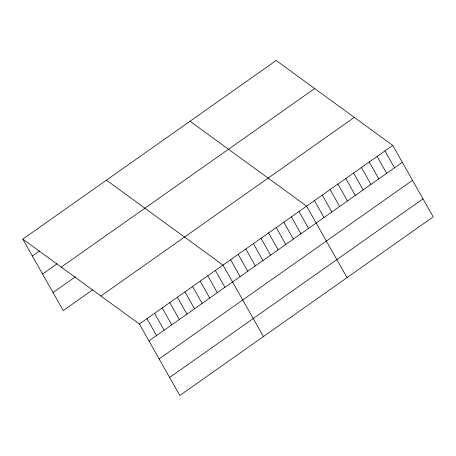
<?xml version="1.0" encoding="UTF-8"?>
<svg xmlns="http://www.w3.org/2000/svg" width="456" height="456" viewBox="0 0 456 456"><rect width="100%" height="100%" fill="white"/><g stroke="black" fill="none" stroke-linecap="round" stroke-linejoin="round"><path stroke-width="0.68" d="M22.8 239.115L276.193 60.5L392.758 145.407L433.2 216.885L179.806 395.5L139.365 324.022L22.8 239.115L63.241 310.593L92.562 289.925M32.359 256.015L39.421 251.039M42.55 274.027L57.211 263.693M61.269 267.136L314.663 88.515M53.05 292.581L75.314 276.889M100.901 296.001L354.295 117.386M139.365 324.022L392.758 145.407M148.924 340.923L402.317 162.307M159.115 358.935L412.509 180.314M169.615 377.488L423.008 198.873M190.038 121.228L306.603 206.135L347.044 277.613M106.419 180.171L222.984 265.078L263.425 336.556M384.927 150.925L394.486 167.825M377.095 156.448L386.654 173.348M369.263 161.971L378.822 178.866M361.431 167.489L370.99 184.389M353.599 173.012L363.158 189.907M345.768 178.53L355.327 195.43M337.936 184.053L347.495 200.953M330.104 189.571L339.663 206.471M322.272 195.094L331.831 211.994M314.435 200.617L323.999 217.512M299.005 211.493L308.564 228.393M291.401 216.851L300.96 233.751M283.797 222.209L293.362 239.109M276.199 227.572L285.758 244.467M268.595 232.93L278.16 249.825M260.992 238.288L270.556 255.183M253.393 243.646L262.952 260.547M245.79 249.004L255.354 265.905M238.192 254.362L247.75 271.263M230.588 259.72L240.147 276.621M215.386 270.436L224.945 287.337M207.782 275.794L217.341 292.695M200.178 281.152L209.743 298.053M192.58 286.516L202.139 303.411M184.976 291.874L194.535 308.769M177.373 297.232L186.937 314.127M169.774 302.59L179.333 319.491M162.171 307.948L171.73 324.849M154.567 313.306L164.131 330.207M146.969 318.664L156.528 335.565"/></g></svg>
